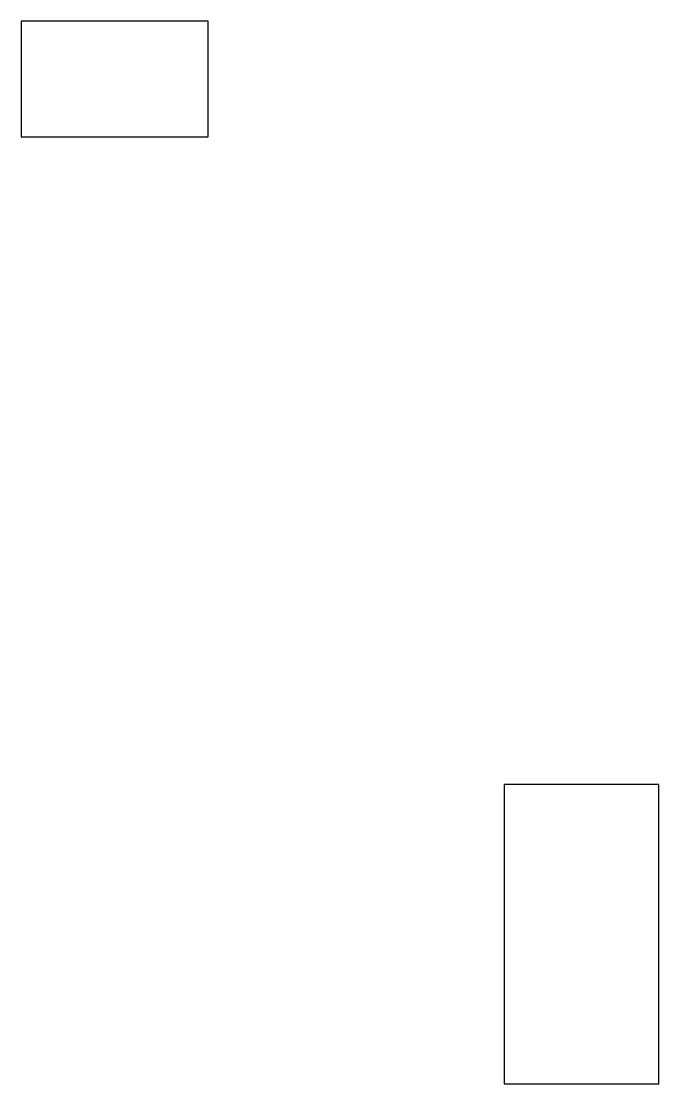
# Model space of a CAD drawing. Header units: millimetres. Extents: x 183.2 to 202, y -85 to -53.7.
import ezdxf

# ---------------------------------------------------------------- set-up
doc = ezdxf.new("R2010")
doc.units = ezdxf.units.MM

msp = doc.modelspace()

# ---------------------------------------------------------------- linework, layer by layer
for p, q in [((188.75, -53.7), (183.25, -53.7)), ((183.25, -53.7), (183.25, -57.1)), ((188.75, -57.1), (188.75, -53.7)), ((183.25, -57.1), (188.75, -57.1)), ((202, -76.15), (197.45, -76.15)), ((197.45, -76.15), (197.45, -84.95)), ((202, -84.95), (202, -76.15)), ((197.45, -84.95), (202, -84.95))]:
    msp.add_line(p, q)

doc.saveas('drawing.dxf')
